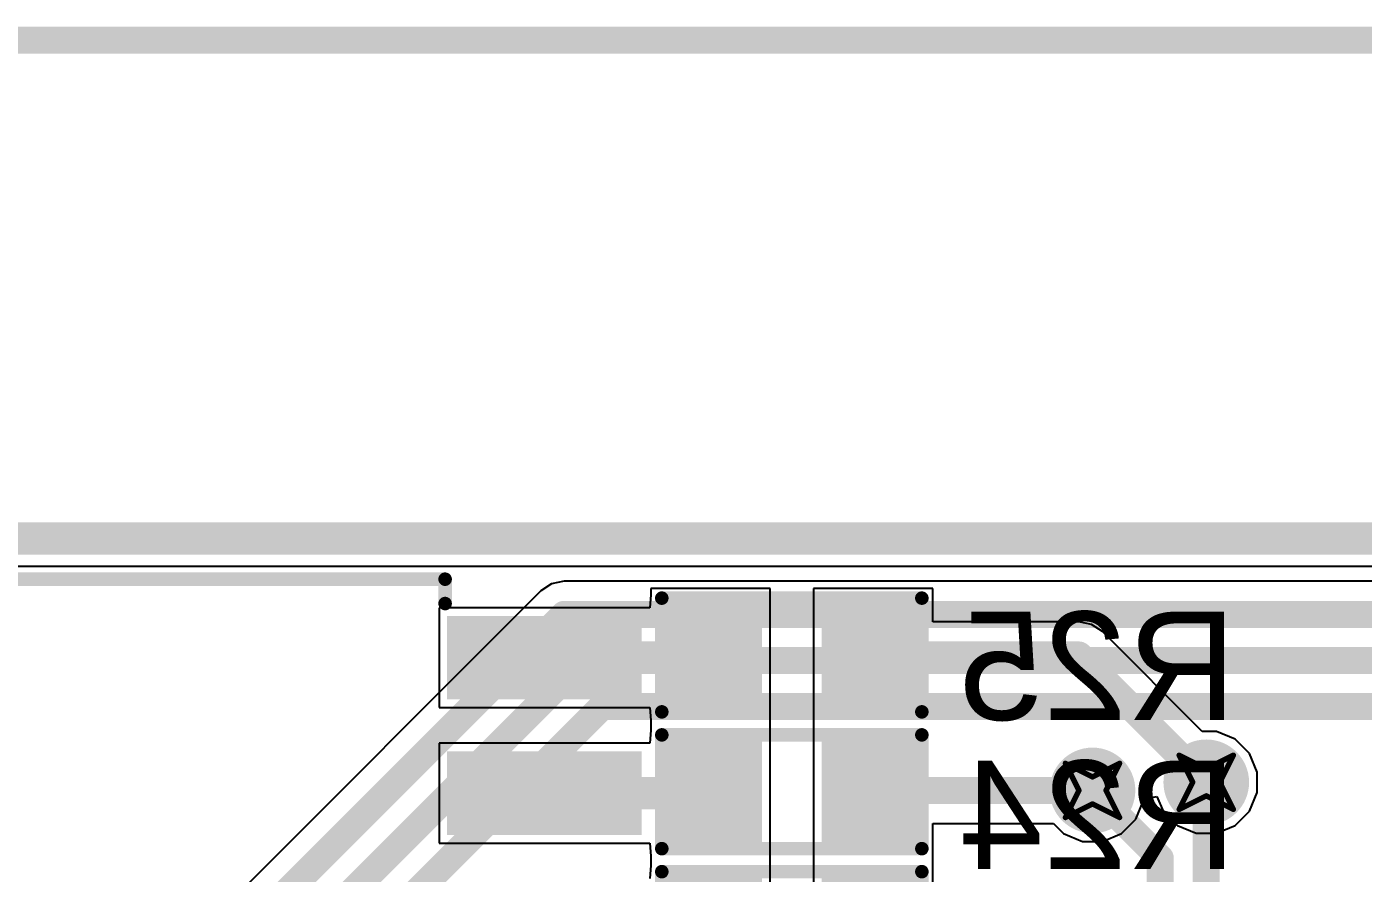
# Model space of a CAD drawing. Header units: inches. Extents: x -48 to 200, y -49 to 27.
# Drawn here: x 0.7045 to 1.198, y 1.8074 to 2.12 of the extents above; entities that cross this region are included whole.
import ezdxf

# ---------------------------------------------------------------- set-up
doc = ezdxf.new("R2010")
doc.units = ezdxf.units.IN
doc.header["$MEASUREMENT"] = 0
for name, color, linetype in [('Board Outline', 216, 'Continuous'), ('Bottom Layer', 5, 'Continuous'), ('Bottom Overlay', 54, 'Continuous'), ('Bottom Paste', 16, 'Continuous'), ('Bottom Solder', 6, 'Continuous'), ('Dimension', 6, 'Continuous'), ('Drill Drawing', 1, 'Continuous'), ('Top Layer', 1, 'Continuous'), ('Top Solder', 216, 'Continuous'), ('Via Holes', 16, 'Continuous')]:
    doc.layers.add(name, color=color, linetype=linetype)
doc.styles.add('Arial', font='', dxfattribs={"height": 0.2})
doc.styles.get('Arial').set_extended_font_data('Arial')

# ---------------------------------------------------------------- blocks, each defined once
blk = doc.blocks.new('R___0603_B_10')
at = {"layer": 'Bottom Layer'}
for points in [[(-0.045, -0.0175), (-0.045, 0.0175), (-0.015, 0.0175), (-0.015, -0.0175)], [(0.015, -0.0175), (0.015, 0.0175), (0.045, 0.0175), (0.045, -0.0175)]]:
    blk.add_hatch(color=5, dxfattribs=at).paths.add_polyline_path(points)
at = {"layer": 'Bottom Paste'}
for points in [[(-0.045, -0.0175), (-0.045, 0.0175), (-0.015, 0.0175), (-0.015, -0.0175)], [(0.015, -0.0175), (0.015, 0.0175), (0.045, 0.0175), (0.045, -0.0175)]]:
    blk.add_hatch(color=16, dxfattribs=at).paths.add_polyline_path(points)
at = {"layer": 'Bottom Solder'}
for points in [[(-0.049, -0.0215), (-0.049, 0.0215), (-0.011, 0.0215), (-0.011, -0.0215)], [(0.011, -0.0215), (0.011, 0.0215), (0.049, 0.0215), (0.049, -0.0215)]]:
    blk.add_hatch(color=6, dxfattribs=at).paths.add_polyline_path(points)
at = {"layer": 'Bottom Overlay', "const_width": 0.005}
for points in [[(-0.048, 0.021), (0.048, 0.021)], [(-0.048, -0.021), (-0.048, 0.021)], [(0.048, -0.021), (0.048, 0.021)], [(-0.048, -0.021), (0.048, -0.021)]]:
    blk.add_lwpolyline(points, dxfattribs=at)
at = {"layer": 'Bottom Overlay', "const_width": 0.0025}
for points in [[(-0.04925, 0.021, 1), (-0.04675, 0.021, 1)], [(-0.04925, 0.021, 1), (-0.04675, 0.021, 1)], [(0.04675, 0.021, 1), (0.04925, 0.021, 1)], [(0.04675, 0.021, 1), (0.04925, 0.021, 1)], [(-0.04925, -0.021, 1), (-0.04675, -0.021, 1)], [(-0.04925, -0.021, 1), (-0.04675, -0.021, 1)], [(0.04675, -0.021, 1), (0.04925, -0.021, 1)], [(0.04675, -0.021, 1), (0.04925, -0.021, 1)]]:
    blk.add_lwpolyline(points, format="xyb", close=True, dxfattribs=at)
blk = doc.blocks.new('R___0603_B_11')
at = {"layer": 'Bottom Layer'}
for points in [[(-0.045, -0.0175), (-0.045, 0.0175), (-0.015, 0.0175), (-0.015, -0.0175)], [(0.015, -0.0175), (0.015, 0.0175), (0.045, 0.0175), (0.045, -0.0175)]]:
    blk.add_hatch(color=5, dxfattribs=at).paths.add_polyline_path(points)
at = {"layer": 'Bottom Paste'}
for points in [[(-0.045, -0.0175), (-0.045, 0.0175), (-0.015, 0.0175), (-0.015, -0.0175)], [(0.015, -0.0175), (0.015, 0.0175), (0.045, 0.0175), (0.045, -0.0175)]]:
    blk.add_hatch(color=16, dxfattribs=at).paths.add_polyline_path(points)
at = {"layer": 'Bottom Solder'}
for points in [[(-0.049, -0.0215), (-0.049, 0.0215), (-0.011, 0.0215), (-0.011, -0.0215)], [(0.011, -0.0215), (0.011, 0.0215), (0.049, 0.0215), (0.049, -0.0215)]]:
    blk.add_hatch(color=6, dxfattribs=at).paths.add_polyline_path(points)
at = {"layer": 'Bottom Overlay', "const_width": 0.005}
for points in [[(-0.048, 0.021), (0.048, 0.021)], [(-0.048, -0.021), (-0.048, 0.021)], [(0.048, -0.021), (0.048, 0.021)], [(-0.048, -0.021), (0.048, -0.021)]]:
    blk.add_lwpolyline(points, dxfattribs=at)
at = {"layer": 'Bottom Overlay', "const_width": 0.0025}
for points in [[(-0.04925, 0.021, 1), (-0.04675, 0.021, 1)], [(-0.04925, 0.021, 1), (-0.04675, 0.021, 1)], [(0.04675, 0.021, 1), (0.04925, 0.021, 1)], [(0.04675, 0.021, 1), (0.04925, 0.021, 1)], [(-0.04925, -0.021, 1), (-0.04675, -0.021, 1)], [(-0.04925, -0.021, 1), (-0.04675, -0.021, 1)], [(0.04675, -0.021, 1), (0.04925, -0.021, 1)], [(0.04675, -0.021, 1), (0.04925, -0.021, 1)]]:
    blk.add_lwpolyline(points, format="xyb", close=True, dxfattribs=at)
blk = doc.blocks.new('R___0603_B_12')
at = {"layer": 'Bottom Layer'}
for points in [[(-0.045, -0.0175), (-0.045, 0.0175), (-0.015, 0.0175), (-0.015, -0.0175)], [(0.015, -0.0175), (0.015, 0.0175), (0.045, 0.0175), (0.045, -0.0175)]]:
    blk.add_hatch(color=5, dxfattribs=at).paths.add_polyline_path(points)
at = {"layer": 'Bottom Paste'}
for points in [[(-0.045, -0.0175), (-0.045, 0.0175), (-0.015, 0.0175), (-0.015, -0.0175)], [(0.015, -0.0175), (0.015, 0.0175), (0.045, 0.0175), (0.045, -0.0175)]]:
    blk.add_hatch(color=16, dxfattribs=at).paths.add_polyline_path(points)
at = {"layer": 'Bottom Solder'}
for points in [[(-0.049, -0.0215), (-0.049, 0.0215), (-0.011, 0.0215), (-0.011, -0.0215)], [(0.011, -0.0215), (0.011, 0.0215), (0.049, 0.0215), (0.049, -0.0215)]]:
    blk.add_hatch(color=6, dxfattribs=at).paths.add_polyline_path(points)
at = {"layer": 'Bottom Overlay', "const_width": 0.005}
for points in [[(-0.048, 0.021), (0.048, 0.021)], [(-0.048, -0.021), (-0.048, 0.021)], [(0.048, -0.021), (0.048, 0.021)], [(-0.048, -0.021), (0.048, -0.021)]]:
    blk.add_lwpolyline(points, dxfattribs=at)
at = {"layer": 'Bottom Overlay', "const_width": 0.0025}
for points in [[(-0.04925, 0.021, 1), (-0.04675, 0.021, 1)], [(-0.04925, 0.021, 1), (-0.04675, 0.021, 1)], [(0.04675, 0.021, 1), (0.04925, 0.021, 1)], [(0.04675, 0.021, 1), (0.04925, 0.021, 1)], [(-0.04925, -0.021, 1), (-0.04675, -0.021, 1)], [(-0.04925, -0.021, 1), (-0.04675, -0.021, 1)], [(0.04675, -0.021, 1), (0.04925, -0.021, 1)], [(0.04675, -0.021, 1), (0.04925, -0.021, 1)]]:
    blk.add_lwpolyline(points, format="xyb", close=True, dxfattribs=at)
blk = doc.blocks.new('16_SOIC__0_295___7_50___W______B_27')
at = {"layer": 'Bottom Layer'}
for points in [[(-0.21654, 0.18642), (-0.15276, 0.18642), (-0.15276, 0.16358), (-0.21654, 0.16358)], [(0.15276, 0.18642), (0.21654, 0.18642), (0.21654, 0.16358), (0.15276, 0.16358)], [(-0.21654, 0.13642), (-0.15276, 0.13642), (-0.15276, 0.11358), (-0.21654, 0.11358)], [(0.15276, 0.13642), (0.21654, 0.13642), (0.21654, 0.11358), (0.15276, 0.11358)], [(-0.21654, 0.08642), (-0.15276, 0.08642), (-0.15276, 0.06358), (-0.21654, 0.06358)], [(0.15276, 0.08642), (0.21654, 0.08642), (0.21654, 0.06358), (0.15276, 0.06358)], [(-0.21654, 0.03642), (-0.15276, 0.03642), (-0.15276, 0.01358), (-0.21654, 0.01358)], [(0.15276, 0.03642), (0.21654, 0.03642), (0.21654, 0.01358), (0.15276, 0.01358)], [(-0.21654, -0.01358), (-0.15276, -0.01358), (-0.15276, -0.03642), (-0.21654, -0.03642)], [(0.15276, -0.01358), (0.21654, -0.01358), (0.21654, -0.03642), (0.15276, -0.03642)], [(-0.21654, -0.06358), (-0.15276, -0.06358), (-0.15276, -0.08642), (-0.21654, -0.08642)], [(0.15276, -0.06358), (0.21654, -0.06358), (0.21654, -0.08642), (0.15276, -0.08642)], [(-0.21654, -0.11358), (-0.15276, -0.11358), (-0.15276, -0.13642), (-0.21654, -0.13642)], [(0.15276, -0.11358), (0.21654, -0.11358), (0.21654, -0.13642), (0.15276, -0.13642)], [(-0.21654, -0.16358), (-0.15276, -0.16358), (-0.15276, -0.18642), (-0.21654, -0.18642)], [(0.15276, -0.16358), (0.21654, -0.16358), (0.21654, -0.18642), (0.15276, -0.18642)]]:
    blk.add_hatch(color=5, dxfattribs=at).paths.add_polyline_path(points)
at = {"layer": 'Bottom Paste'}
for points in [[(-0.21654, 0.18642), (-0.15276, 0.18642), (-0.15276, 0.16358), (-0.21654, 0.16358)], [(0.15276, 0.18642), (0.21654, 0.18642), (0.21654, 0.16358), (0.15276, 0.16358)], [(-0.21654, 0.13642), (-0.15276, 0.13642), (-0.15276, 0.11358), (-0.21654, 0.11358)], [(0.15276, 0.13642), (0.21654, 0.13642), (0.21654, 0.11358), (0.15276, 0.11358)], [(-0.21654, 0.08642), (-0.15276, 0.08642), (-0.15276, 0.06358), (-0.21654, 0.06358)], [(0.15276, 0.08642), (0.21654, 0.08642), (0.21654, 0.06358), (0.15276, 0.06358)], [(-0.21654, 0.03642), (-0.15276, 0.03642), (-0.15276, 0.01358), (-0.21654, 0.01358)], [(0.15276, 0.03642), (0.21654, 0.03642), (0.21654, 0.01358), (0.15276, 0.01358)], [(-0.21654, -0.01358), (-0.15276, -0.01358), (-0.15276, -0.03642), (-0.21654, -0.03642)], [(0.15276, -0.01358), (0.21654, -0.01358), (0.21654, -0.03642), (0.15276, -0.03642)], [(-0.21654, -0.06358), (-0.15276, -0.06358), (-0.15276, -0.08642), (-0.21654, -0.08642)], [(0.15276, -0.06358), (0.21654, -0.06358), (0.21654, -0.08642), (0.15276, -0.08642)], [(-0.21654, -0.11358), (-0.15276, -0.11358), (-0.15276, -0.13642), (-0.21654, -0.13642)], [(0.15276, -0.11358), (0.21654, -0.11358), (0.21654, -0.13642), (0.15276, -0.13642)], [(-0.21654, -0.16358), (-0.15276, -0.16358), (-0.15276, -0.18642), (-0.21654, -0.18642)], [(0.15276, -0.16358), (0.21654, -0.16358), (0.21654, -0.18642), (0.15276, -0.18642)]]:
    blk.add_hatch(color=16, dxfattribs=at).paths.add_polyline_path(points)
at = {"layer": 'Bottom Solder'}
for points in [[(-0.22054, 0.19042), (-0.14876, 0.19042), (-0.14876, 0.15958), (-0.22054, 0.15958)], [(0.14876, 0.19042), (0.22054, 0.19042), (0.22054, 0.15958), (0.14876, 0.15958)], [(-0.22054, 0.14042), (-0.14876, 0.14042), (-0.14876, 0.10958), (-0.22054, 0.10958)], [(0.14876, 0.14042), (0.22054, 0.14042), (0.22054, 0.10958), (0.14876, 0.10958)], [(-0.22054, 0.09042), (-0.14876, 0.09042), (-0.14876, 0.05958), (-0.22054, 0.05958)], [(0.14876, 0.09042), (0.22054, 0.09042), (0.22054, 0.05958), (0.14876, 0.05958)], [(-0.22054, 0.04042), (-0.14876, 0.04042), (-0.14876, 0.00958), (-0.22054, 0.00958)], [(0.14876, 0.04042), (0.22054, 0.04042), (0.22054, 0.00958), (0.14876, 0.00958)], [(-0.22054, -0.00958), (-0.14876, -0.00958), (-0.14876, -0.04042), (-0.22054, -0.04042)], [(0.14876, -0.00958), (0.22054, -0.00958), (0.22054, -0.04042), (0.14876, -0.04042)], [(-0.22054, -0.05958), (-0.14876, -0.05958), (-0.14876, -0.09042), (-0.22054, -0.09042)], [(0.14876, -0.05958), (0.22054, -0.05958), (0.22054, -0.09042), (0.14876, -0.09042)], [(-0.22054, -0.10958), (-0.14876, -0.10958), (-0.14876, -0.14042), (-0.22054, -0.14042)], [(0.14876, -0.10958), (0.22054, -0.10958), (0.22054, -0.14042), (0.14876, -0.14042)], [(-0.22054, -0.15958), (-0.14876, -0.15958), (-0.14876, -0.19042), (-0.22054, -0.19042)], [(0.14876, -0.15958), (0.22054, -0.15958), (0.22054, -0.19042), (0.14876, -0.19042)]]:
    blk.add_hatch(color=6, dxfattribs=at).paths.add_polyline_path(points)
at = {"layer": 'Bottom Overlay', "const_width": 0.005}
for points in [[(-0.148, 0.195), (-0.148, 0.204)], [(-0.148, 0.204), (0.148, 0.204)], [(0.148, 0.195), (0.148, 0.204)], [(-0.228, -0.181), (-0.228, -0.171)], [(-0.228, -0.171), (-0.223, -0.176)], [(-0.228, -0.181), (-0.223, -0.176)], [(-0.148, -0.204), (-0.148, -0.195)], [(0.148, -0.204), (0.148, -0.195)], [(-0.148, -0.204), (0.148, -0.204)]]:
    blk.add_lwpolyline(points, dxfattribs=at)
at = {"layer": 'Bottom Overlay', "const_width": 0.0025}
for points in [[(-0.14925, 0.204, 1), (-0.14675, 0.204, 1)], [(-0.14925, 0.204, 1), (-0.14675, 0.204, 1)], [(0.14675, 0.204, 1), (0.14925, 0.204, 1)], [(0.14675, 0.204, 1), (0.14925, 0.204, 1)], [(-0.14925, 0.195, 1), (-0.14675, 0.195, 1)], [(0.14675, 0.195, 1), (0.14925, 0.195, 1)], [(-0.22925, -0.171, 1), (-0.22675, -0.171, 1)], [(-0.22925, -0.171, 1), (-0.22675, -0.171, 1)], [(-0.22425, -0.176, 1), (-0.22175, -0.176, 1)], [(-0.22425, -0.176, 1), (-0.22175, -0.176, 1)], [(-0.22925, -0.181, 1), (-0.22675, -0.181, 1)], [(-0.22925, -0.181, 1), (-0.22675, -0.181, 1)], [(-0.14925, -0.195, 1), (-0.14675, -0.195, 1)], [(0.14675, -0.195, 1), (0.14925, -0.195, 1)], [(-0.14925, -0.204, 1), (-0.14675, -0.204, 1)], [(-0.14925, -0.204, 1), (-0.14675, -0.204, 1)], [(0.14675, -0.204, 1), (0.14925, -0.204, 1)], [(0.14675, -0.204, 1), (0.14925, -0.204, 1)]]:
    blk.add_lwpolyline(points, format="xyb", close=True, dxfattribs=at)

msp = doc.modelspace()

# ---------------------------------------------------------------- hatches: boundary and pattern name
at = {"layer": 'Bottom Layer'}
h = msp.add_hatch(color=5, dxfattribs=at)
edge = h.paths.add_edge_path()
edge.add_arc((1.14, 1.841), 0.01181, 0, 360)
h = msp.add_hatch(color=5, dxfattribs=at)
edge = h.paths.add_edge_path()
edge.add_arc((1.098, 1.838), 0.01181, 0, 360)
at = {"layer": 'Bottom Solder'}
h = msp.add_hatch(color=6, dxfattribs=at)
edge = h.paths.add_edge_path()
edge.add_arc((1.14, 1.841), 0.01581, 0, 360)
h = msp.add_hatch(color=6, dxfattribs=at)
edge = h.paths.add_edge_path()
edge.add_arc((1.098, 1.838), 0.01581, 0, 360)
at = {"layer": 'Top Layer'}
h = msp.add_hatch(color=1, dxfattribs=at)
edge = h.paths.add_edge_path()
edge.add_arc((1.14, 1.841), 0.01181, 0, 360)
h = msp.add_hatch(color=1, dxfattribs=at)
edge = h.paths.add_edge_path()
edge.add_arc((1.098, 1.838), 0.01181, 0, 360)
at = {"layer": 'Top Solder'}
h = msp.add_hatch(color=216, dxfattribs=at)
edge = h.paths.add_edge_path()
edge.add_arc((1.14, 1.841), 0.01581, 0, 360)
h = msp.add_hatch(color=216, dxfattribs=at)
edge = h.paths.add_edge_path()
edge.add_arc((1.098, 1.838), 0.01581, 0, 360)
at = {"layer": 'Via Holes'}
h = msp.add_hatch(color=7, dxfattribs=at)
edge = h.paths.add_edge_path()
edge.add_arc((1.14, 1.841), 0.00591, 0, 360)
h = msp.add_hatch(color=7, dxfattribs=at)
edge = h.paths.add_edge_path()
edge.add_arc((1.098, 1.838), 0.00591, 0, 360)

# ---------------------------------------------------------------- linework, layer by layer
at = {"layer": 'Board Outline', "const_width": 0.012}
msp.add_lwpolyline([(-0.067, 1.931), (3.933, 1.931)], dxfattribs=at)
at = {"layer": 'Bottom Layer'}
for p, q in [((-0.0568, 1.9208), (3.9228, 1.9208)), ((0.935, 1.91022), (0.93454, 1.90542)), ((0.979, 1.9125), (0.935, 1.9125)), ((0.935, 1.9125), (0.935, 1.91022)), ((0.979, 1.867), (0.979, 1.9125)), ((1.039, 1.9125), (0.995, 1.9125)), ((0.995, 1.9125), (0.995, 1.867)), ((1.039, 1.90024), (1.039, 1.9125)), ((0.93454, 1.90542), (0.85676, 1.90542)), ((0.85676, 1.90542), (0.85676, 1.86858)), ((1.093, 1.90024), (1.039, 1.90024)), ((1.09768, 1.8993), (1.093, 1.90024)), ((1.10165, 1.89665), (1.09768, 1.8993)), ((1.13849, 1.85981), (1.10165, 1.89665)), ((0.85676, 1.86858), (0.93454, 1.86858)), ((0.93454, 1.86858), (0.935, 1.86378)), ((0.979, 1.862), (0.979, 1.867)), ((0.995, 1.867), (0.995, 1.8635)), ((0.935, 1.86022), (0.93453, 1.85542)), ((0.935, 1.86378), (0.935, 1.86022)), ((0.979, 1.8585), (0.979, 1.862)), ((0.995, 1.8635), (0.995, 1.8585)), ((0.93453, 1.85542), (0.85676, 1.85542)), ((0.85676, 1.85542), (0.85676, 1.81858)), ((0.979, 1.8165), (0.979, 1.8585)), ((0.995, 1.8585), (0.995, 1.8165)), ((1.14374, 1.85981), (1.13849, 1.85981)), ((1.15066, 1.85695), (1.14374, 1.85981)), ((1.15595, 1.85166), (1.15066, 1.85695)), ((1.15881, 1.84474), (1.15595, 1.85166)), ((1.15881, 1.83726), (1.15881, 1.84474)), ((1.11681, 1.83476), (1.12181, 1.83576)), ((1.12181, 1.83576), (1.12405, 1.83034)), ((1.15595, 1.83034), (1.15881, 1.83726)), ((1.11395, 1.82734), (1.11681, 1.83426)), ((1.11681, 1.83426), (1.11681, 1.83476)), ((1.039, 1.8165), (1.039, 1.82576)), ((1.039, 1.82576), (1.08363, 1.82576)), ((1.08363, 1.82576), (1.08734, 1.82205)), ((1.10866, 1.82205), (1.11395, 1.82734)), ((1.12405, 1.83034), (1.12934, 1.82505)), ((1.15066, 1.82505), (1.15595, 1.83034)), ((1.08734, 1.82205), (1.09426, 1.81919)), ((1.10174, 1.81919), (1.10866, 1.82205)), ((1.12934, 1.82505), (1.13626, 1.82219)), ((1.13626, 1.82219), (1.14374, 1.82219)), ((1.14374, 1.82219), (1.15066, 1.82505)), ((0.85676, 1.81858), (0.93454, 1.81858)), ((0.93454, 1.81858), (0.935, 1.81378)), ((0.979, 1.8115), (0.979, 1.8165)), ((0.995, 1.8165), (0.995, 1.813)), ((1.039, 1.8115), (1.039, 1.8165)), ((1.09426, 1.81919), (1.10174, 1.81919)), ((0.935, 1.81378), (0.935, 1.81022)), ((0.979, 1.808), (0.979, 1.8115)), ((0.995, 1.813), (0.995, 1.808)), ((1.039, 1.80377), (1.039, 1.8115)), ((0.935, 1.81022), (0.93453, 1.80542)), ((0.979, 1.766), (0.979, 1.808)), ((0.995, 1.808), (0.995, 1.766))]:
    msp.add_line(p, q, dxfattribs=at)
for points, const_width in [([(0.89565, 1.887), (0.95568, 1.887)], 0.012), ([(1.017, 1.888), (1.093, 1.888)], 0.01), ([(1.093, 1.888), (1.14, 1.841)], 0.01), ([(0.89565, 1.837), (0.95568, 1.837)], 0.012), ([(1.0175, 1.838), (1.098, 1.838)], 0.01)]:
    msp.add_lwpolyline(points, dxfattribs=dict(at, const_width=const_width))
for points, const_width in [([(0.89265, 1.887, 1), (0.89865, 1.887, 1)], 0.006), ([(0.95268, 1.887, 1), (0.95868, 1.887, 1)], 0.006), ([(1.0145, 1.888, 1), (1.0195, 1.888, 1)], 0.005), ([(1.0905, 1.888, 1), (1.0955, 1.888, 1)], 0.005), ([(1.0905, 1.888, 1), (1.0955, 1.888, 1)], 0.005), ([(1.1375, 1.841, 1), (1.1425, 1.841, 1)], 0.005), ([(0.89265, 1.837, 1), (0.89865, 1.837, 1)], 0.006), ([(0.95268, 1.837, 1), (0.95868, 1.837, 1)], 0.006), ([(1.015, 1.838, 1), (1.02, 1.838, 1)], 0.005), ([(1.0955, 1.838, 1), (1.1005, 1.838, 1)], 0.005)]:
    msp.add_lwpolyline(points, format="xyb", close=True, dxfattribs=dict(at, const_width=const_width))
at = {"layer": 'Dimension', "const_width": 0.01}
msp.add_lwpolyline([(-0.067, 2.115), (1.671, 2.115)], dxfattribs=at)
at = {"layer": 'Drill Drawing', "const_width": 0.002}
for points in [[(1.13, 1.851), (1.14, 1.846)], [(1.13, 1.851), (1.135, 1.841)], [(1.14, 1.846), (1.15, 1.851)], [(1.145, 1.841), (1.15, 1.851)], [(1.088, 1.848), (1.098, 1.843)], [(1.088, 1.848), (1.093, 1.838)], [(1.098, 1.843), (1.108, 1.848)], [(1.103, 1.838), (1.108, 1.848)], [(1.13, 1.831), (1.135, 1.841)], [(1.145, 1.841), (1.15, 1.831)], [(1.088, 1.828), (1.093, 1.838)], [(1.103, 1.838), (1.108, 1.828)], [(1.13, 1.831), (1.14, 1.836)], [(1.14, 1.836), (1.15, 1.831)], [(1.088, 1.828), (1.098, 1.833)], [(1.098, 1.833), (1.108, 1.828)]]:
    msp.add_lwpolyline(points, dxfattribs=at)
at = {"layer": 'Drill Drawing', "const_width": 0.001}
for points in [[(1.1295, 1.851, 1), (1.1305, 1.851, 1)], [(1.1295, 1.851, 1), (1.1305, 1.851, 1)], [(1.1495, 1.851, 1), (1.1505, 1.851, 1)], [(1.1495, 1.851, 1), (1.1505, 1.851, 1)], [(1.0875, 1.848, 1), (1.0885, 1.848, 1)], [(1.0875, 1.848, 1), (1.0885, 1.848, 1)], [(1.1075, 1.848, 1), (1.1085, 1.848, 1)], [(1.1075, 1.848, 1), (1.1085, 1.848, 1)], [(1.1395, 1.846, 1), (1.1405, 1.846, 1)], [(1.1395, 1.846, 1), (1.1405, 1.846, 1)], [(1.0975, 1.843, 1), (1.0985, 1.843, 1)], [(1.0975, 1.843, 1), (1.0985, 1.843, 1)], [(1.1345, 1.841, 1), (1.1355, 1.841, 1)], [(1.1345, 1.841, 1), (1.1355, 1.841, 1)], [(1.1445, 1.841, 1), (1.1455, 1.841, 1)], [(1.1445, 1.841, 1), (1.1455, 1.841, 1)], [(1.0925, 1.838, 1), (1.0935, 1.838, 1)], [(1.0925, 1.838, 1), (1.0935, 1.838, 1)], [(1.1025, 1.838, 1), (1.1035, 1.838, 1)], [(1.1025, 1.838, 1), (1.1035, 1.838, 1)], [(1.1395, 1.836, 1), (1.1405, 1.836, 1)], [(1.1395, 1.836, 1), (1.1405, 1.836, 1)], [(1.0975, 1.833, 1), (1.0985, 1.833, 1)], [(1.0975, 1.833, 1), (1.0985, 1.833, 1)], [(1.1295, 1.831, 1), (1.1305, 1.831, 1)], [(1.1295, 1.831, 1), (1.1305, 1.831, 1)], [(1.1495, 1.831, 1), (1.1505, 1.831, 1)], [(1.1495, 1.831, 1), (1.1505, 1.831, 1)], [(1.0875, 1.828, 1), (1.0885, 1.828, 1)], [(1.0875, 1.828, 1), (1.0885, 1.828, 1)], [(1.1075, 1.828, 1), (1.1085, 1.828, 1)], [(1.1075, 1.828, 1), (1.1085, 1.828, 1)]]:
    msp.add_lwpolyline(points, format="xyb", close=True, dxfattribs=at)
at = {"layer": 'Top Layer'}
for p, q in [((-0.0568, 1.9208), (1.67097, 1.9208)), ((0.90297, 1.91524), (0.89829, 1.9143)), ((1.29908, 1.91524), (0.90297, 1.91524)), ((0.89432, 1.91165), (0.71876, 1.73609)), ((0.89829, 1.9143), (0.89432, 1.91165))]:
    msp.add_line(p, q, dxfattribs=at)
at = {"layer": 'Top Layer', "const_width": 0.01}
for points in [[(0.70516, 1.70519), (0.90297, 1.903)], [(0.90297, 1.903), (1.29908, 1.903)], [(0.69801, 1.674), (0.91001, 1.886)], [(0.91001, 1.886), (1.29204, 1.886)], [(0.68405, 1.636), (0.91705, 1.869)], [(0.91705, 1.869), (1.285, 1.869)], [(1.14, 1.076), (1.14, 1.841)], [(1.098, 1.838), (1.123, 1.813)], [(1.123, 1.187), (1.123, 1.813)]]:
    msp.add_lwpolyline(points, dxfattribs=at)
at = {"layer": 'Top Layer', "const_width": 0.005}
for points in [[(0.90047, 1.903, 1), (0.90547, 1.903, 1)], [(0.90047, 1.903, 1), (0.90547, 1.903, 1)], [(0.90751, 1.886, 1), (0.91251, 1.886, 1)], [(0.90751, 1.886, 1), (0.91251, 1.886, 1)], [(0.91455, 1.869, 1), (0.91955, 1.869, 1)], [(0.91455, 1.869, 1), (0.91955, 1.869, 1)], [(1.1375, 1.841, 1), (1.1425, 1.841, 1)], [(1.0955, 1.838, 1), (1.1005, 1.838, 1)], [(1.1205, 1.813, 1), (1.1255, 1.813, 1)], [(1.1205, 1.813, 1), (1.1255, 1.813, 1)]]:
    msp.add_lwpolyline(points, format="xyb", close=True, dxfattribs=at)

# ---------------------------------------------------------------- block references
for name, p in [('16_SOIC__0_295___7_50___W______B_27', (0.711, 1.712)), ('R___0603_B_10', (0.987, 1.888)), ('R___0603_B_11', (0.987, 1.8375)), ('R___0603_B_12', (0.987, 1.787))]:
    msp.add_blockref(name, p)

# ---------------------------------------------------------------- texts
at = {"layer": 'Bottom Overlay', "style": 'Arial', "text_generation_flag": 2}
for s, p in [('R25', (1.15113, 1.86401)), ('R24', (1.15113, 1.80901))]:
    msp.add_text(s, height=0.04, dxfattribs=at).set_placement(p)

doc.saveas('drawing.dxf')
